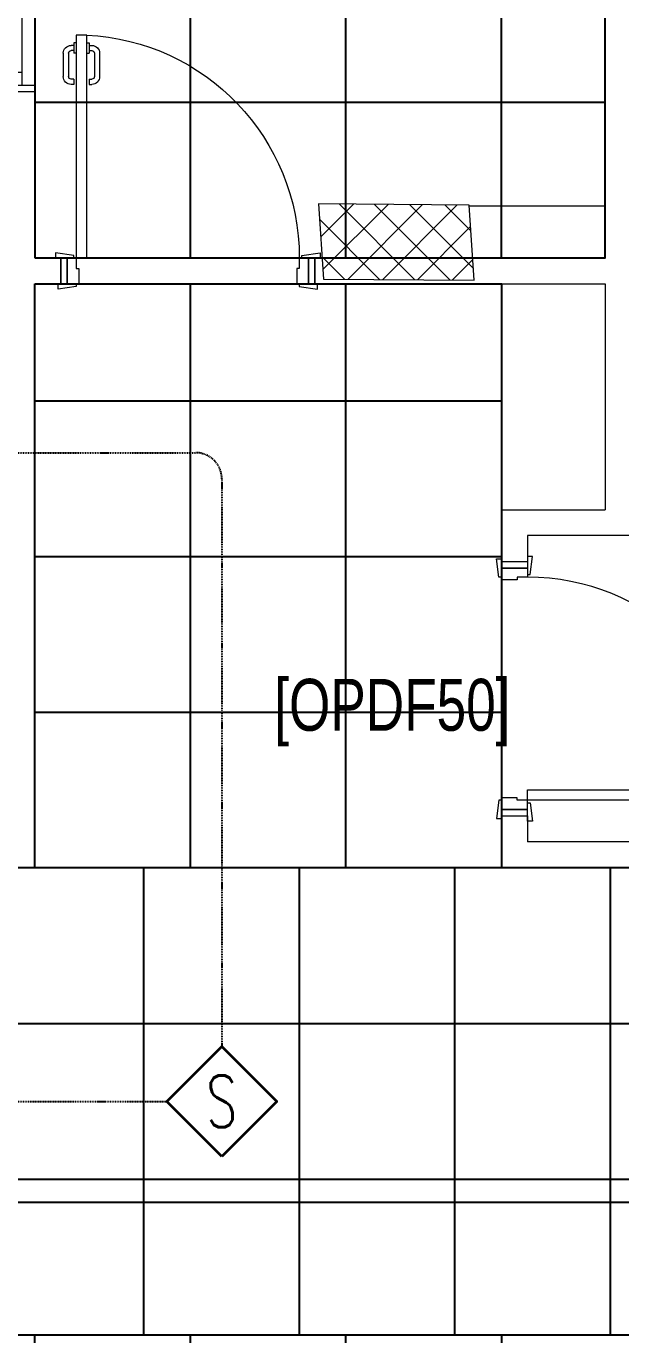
# Model space of a CAD drawing. Extents: x -12260 to 57327, y -29287 to 19916.
# Drawn here: x 33043 to 35336, y -2710 to 2333 of the extents above; entities that cross this region are included whole.
import ezdxf
from ezdxf.enums import TextEntityAlignment as Align

# ---------------------------------------------------------------- set-up
doc = ezdxf.new("R2010")
doc.units = 0
doc.header["$LTSCALE"] = 0.25
doc.linetypes.add('DASHDOT', pattern=[25.4, 12.7, -6.35, 0, -6.35])
for name, color, linetype, lineweight in [('01-First Floor$0$72_EGR_BASE_TEXT', 252, 'Continuous', 5), ('01-First Floor$0$Aluminum', 251, 'Continuous', 5), ('01-First Floor$0$C-HYDR-CTCH', 251, 'Continuous', 5), ('01-First Floor$0$Hatch', 252, 'Continuous', 5), ('01-First Floor$0$Walls', 251, 'Continuous', 5), ('01-First Floor$0$Wooden Joinery', 251, 'Continuous', 5), ('E-LITE-CLNG-CNDT', 6, 'DASHDOT', 35), ('F-ALRM-CLNG @ 100', 33, 'Continuous', 35), ('F-ALRM-CLNG-CNDT', 51, 'DASHDOT', 25), ('F-ALRM-CNDT-SPLY', 43, 'POWER SUPPLY', 25)]:
    doc.layers.add(name, color=color, linetype=linetype, lineweight=lineweight)
doc.layers.add('01-First Floor$0$FALSE CEILING', color=251, linetype='Continuous')
doc.styles.add('01-First Floor$0$X3G_ENTITY_9F38', font='swisscl.ttf', dxfattribs={"height": 0.2})
doc.styles.add('DC_SIMPLEX', font='SIMPLEX.shx', dxfattribs={"width": 0.7})
doc.styles.get("Standard").update_dxf_attribs({"font": 'romans.shx'})
doc.linetypes.add('POWER SUPPLY', pattern='A,50.8,-4,["PS",Standard,S=4.5,R=0,X=0,Y=-2.25],-11', length=65.8)

# ---------------------------------------------------------------- blocks, each defined once
blk = doc.blocks.new('01-First Floor$0$A$C72370EFE')
at = {"layer": '01-First Floor$0$Wooden Joinery'}
for p, q in [((-0.01, -0.04), (-0.02, -0.04)), ((-0.01, -0.03), (-0.01, -0.07)), ((0, -0.03), (-0.01, -0.03)), ((0.04, -0.03), (0.05, -0.03)), ((0.05, -0.03), (0.05, -0.07)), ((0.05, -0.04), (0.06, -0.04)), ((-0.05, -0.07), (-0.05, -0.16)), ((-0.03, -0.07), (-0.03, -0.16)), ((-0.01, -0.06), (-0.02, -0.06)), ((0, -0.07), (-0.01, -0.07)), ((0.04, -0.07), (0.05, -0.07)), ((0.05, -0.06), (0.06, -0.06)), ((0.07, -0.07), (0.07, -0.16)), ((0.09, -0.07), (0.09, -0.16)), ((-0.01, -0.17), (-0.02, -0.17)), ((-0.01, -0.19), (-0.02, -0.19)), ((-0.01, -0.17), (-0.01, -0.19)), ((0.05, -0.17), (0.06, -0.17)), ((0.05, -0.17), (0.05, -0.19)), ((0.05, -0.19), (0.06, -0.19))]:
    blk.add_line(p, q, dxfattribs=at)
for centre, radius, start, end in [((-0.02, -0.07), 0.03, 90, 180), ((0.06, -0.07), 0.03, 0, 90), ((-0.02, -0.07), 0.01, 90, 180), ((0.06, -0.07), 0.01, 0, 90), ((-0.02, -0.16), 0.03, 180, 270), ((-0.02, -0.16), 0.01, 180, 270), ((0.06, -0.16), 0.01, 270, 0), ((0.06, -0.16), 0.03, 270, 0)]:
    blk.add_arc(centre, radius, start, end, dxfattribs=at)
blk = doc.blocks.new('01-First Floor$0$A$C5DAD61B4')
at = {"layer": '01-First Floor$0$Wooden Joinery'}
for points in [[(80, 959.1), (80, 969.1), (10, 979.1), (10, 959.1)], [(940, 959.1), (940, 969.1), (1010, 979.1), (1010, 959.1)], [(70, 859.1), (70, 849.1), (0, 839.1), (0, 859.1)], [(120, 859.1), (120, 0), (80, 0), (80, 859.1)], [(950, 859.1), (950, 849.1), (1020, 839.1), (1020, 859.1)]]:
    blk.add_lwpolyline(points, close=True, dxfattribs=at)
for points in [[(45, 859.1), (45, 959.1), (20, 959.1), (20, 859.1), (45, 859.1)], [(45, 859.1), (80, 859.1), (80, 899.1), (90, 899.1), (90, 959.1), (45, 959.1), (45, 859.1)], [(975, 859.1), (940, 859.1), (940, 899.1), (930, 899.1), (930, 959.1), (975, 959.1), (975, 859.1)], [(975, 859.1), (975, 959.1), (1000, 959.1), (1000, 859.1), (975, 859.1)]]:
    blk.add_lwpolyline(points, dxfattribs=at)
blk.add_arc((80, 859.1), 860, 272.666, 0, dxfattribs=at)
at = {"layer": '01-First Floor$0$Wooden Joinery', "xscale": 999.9999999998854, "yscale": 999.9999999998854, "zscale": 999.9999999998854, "rotation": 180}
blk.add_blockref('01-First Floor$0$A$C72370EFE', (120, 0), dxfattribs=at)
blk = doc.blocks.new('01-First Floor$0$A$C37be4daf')
at = {"layer": '01-First Floor$0$Aluminum'}
for p, q in [((1416, 598.2), (216, 598.2)), ((241, 498.2), (241, 598.2)), ((291, 548.2), (291, 598.2)), ((291, 573.2), (1341, 573.2)), ((1341, 548.2), (1341, 598.2)), ((1391, 498.2), (1391, 598.2)), ((1391, 548.2), (241, 548.2)), ((1416, 498.2), (216, 498.2))]:
    blk.add_line(p, q, dxfattribs=at)
at = {"layer": '01-First Floor$0$Walls'}
for p, q in [((216, 498.2), (216, 598.2)), ((1416, 498.2), (1416, 598.2))]:
    blk.add_line(p, q, dxfattribs=at)
blk = doc.blocks.new('01-First Floor')
at = {"layer": '01-First Floor$0$Hatch'}
h = blk.add_hatch(dxfattribs=at)
h.set_pattern_fill('ANSI37', color=256, scale=30)
h.set_pattern_definition([(45, (-1823.345, -13062.25), (-67.35192, 67.35192), []), (135, (-1823.345, -13062.25), (-67.35192, -67.35192), [])])
h.paths.add_polyline_path([(49129.3, 8855.6), (48525.4, 8847.5), (48529.3, 8559.1), (49133.2, 8567.2)])
h.paths.add_polyline_path([(41968.6, 8847.9), (41385, 8842.5), (41365.1, 8551.1), (41948.6, 8556.5)])
h.paths.add_polyline_path([(27591.6, 8840.5), (26992.5, 8836.4), (26986.8, 8543.4), (27585.9, 8547.5)])
h.paths.add_polyline_path([(34776.8, 8842.7), (34175.6, 8835.2), (34167.4, 8549.5), (34768.6, 8557)])
h.paths.add_polyline_path([(20372.4, 8849.8), (19765.9, 8827.9), (19780.4, 8535.4), (20386.9, 8557.2)])
h.paths.add_polyline_path([(13635.8, 8839.4), (12413.8, 8863.3), (12407.4, 8567.2), (13629.3, 8543.3)])
h.paths.add_polyline_path([(13649.8, 1639.3), (12434.8, 1623.6), (12421.4, 1331.2), (13636.4, 1346.9)])
h.paths.add_polyline_path([(13623.8, -5553.9), (12420.7, -5569.8), (12415, -5862.9), (13618.1, -5846.9)])
h.paths.add_polyline_path([(13642.3, -12752.6), (12445.6, -12764), (12448.4, -13058.5), (13645.1, -13047)])
h.paths.add_polyline_path([(6007.3, -12750.5), (5403.7, -12754.2), (5414.4, -13039.6), (6017.9, -13035.9)])
h.paths.add_polyline_path([(5991.8, -5552.5), (5395, -5550.9), (5394.9, -5852.1), (5991.7, -5853.6)])
h.paths.add_polyline_path([(6001.7, 1637.1), (5382.4, 1638.3), (5371.8, 1335.4), (5991.1, 1334.1)])
h.paths.add_polyline_path([(5978.4, 8816.5), (5377.7, 8830.9), (5374.1, 8541.3), (5974.8, 8526.8)])
h.paths.add_polyline_path([(-1220.7, 8814.6), (-1823.3, 8837.3), (-1821.5, 8549), (-1218.8, 8526.3)])
h.paths.add_polyline_path([(-1213, -5563.7), (-1815, -5570.7), (-1811.6, -5862.3), (-1209.6, -5855.3)])
h.paths.add_polyline_path([(-1195.5, -12758.3), (-1793.9, -12759.3), (-1789, -13060), (-1190.6, -13059)])
h.paths.add_polyline_path([(20391.2, -12745), (19785.5, -12758), (19791.3, -13059.2), (20396.9, -13046.2)])
h.paths.add_polyline_path([(20384.7, -5552.6), (19790.3, -5570.1), (19792.4, -5866.7), (20386.8, -5849.1)])
h.paths.add_polyline_path([(20376, 1655.5), (19777, 1647.8), (19781.1, 1347.6), (20380, 1355.3)])
h.paths.add_polyline_path([(27576.3, 1640.2), (26974.4, 1644.9), (26978.6, 1352.8), (27580.6, 1348.1)])
h.paths.add_polyline_path([(27580.1, -5542.5), (26976.2, -5560), (26989.7, -5860.1), (27589.8, -5839.1)])
h.paths.add_polyline_path([(27596.2, -12758.5), (26992.3, -12751.9), (26990, -13037.6), (27593.8, -13044.2)])
h.paths.add_polyline_path([(34794.7, -12748), (34197.4, -12762.6), (34206.4, -13062.3), (34803.7, -13047.7)])
h.paths.add_polyline_path([(34787.4, -5559.7), (34186.1, -5557.7), (34187.2, -5855), (34788.5, -5856.9)])
h.paths.add_polyline_path([(34750.9, 1644.2), (34170.1, 1648.9), (34189.8, 1359), (34770.6, 1354.3)])
h.paths.add_polyline_path([(41954.3, 1643.4), (41356.7, 1657.2), (41358.7, 1365.3), (41956.3, 1351.5)])
h.paths.add_polyline_path([(41955.3, -5555.1), (41386.9, -5562.7), (41388.7, -5856.9), (41957.1, -5849.3)])
h.paths.add_polyline_path([(41992.3, -12752.3), (41387.1, -12754.9), (41388.4, -13059.5), (41993.7, -13056.8)])
h.paths.add_polyline_path([(49166.6, -12752.8), (48578.6, -12736.7), (48565.4, -13043.9), (49153.3, -13060)])
h.paths.add_polyline_path([(49150.8, -5553.4), (48547.6, -5552.3), (48545.6, -5848.8), (49148.8, -5849.9)])
at = {"layer": '01-First Floor$0$C-HYDR-CTCH', "elevation": 0, "flags": 128}
blk.add_lwpolyline([(34170.1, 1648.9), (34189.8, 1359), (34770.6, 1354.3), (34750.9, 1644.2), (34170.1, 1648.9)], dxfattribs=at)
at = {"layer": '01-First Floor$0$FALSE CEILING', "linetype": 'Continuous'}
for p, q in [((33676, 1440), (33676, 8610)), ((34276, 1440), (34276, 8610)), ((34876, 1440), (34876, 8610)), ((33076, 2040), (35276, 2040)), ((33676, -910), (33676, 1340)), ((34276, -910), (34276, 1340)), ((33076, 890), (34876, 890)), ((33076, 290), (34876, 290)), ((33076, -310), (34876, -310)), ((33496.4, -2710), (33496.4, -910)), ((34096.4, -2710), (34096.4, -910)), ((34696.4, -2710), (34696.4, -910)), ((35296.4, -2710), (35296.4, -910)), ((8296.4, -1510), (48976, -1510)), ((8296.4, -2110), (48976, -2110)), ((33676, -12830), (33676, -2710)), ((34274.3, -12760.7, 0), (34276, -2710))]:
    blk.add_line(p, q, dxfattribs=at)
at = {"layer": '01-First Floor$0$FALSE CEILING'}
for points in [[(33076, 1440), (35276, 1440), (35276, 8610), (33076, 8610)], [(33076, 1340), (34876, 1340), (34876, -910), (33076, -910)]]:
    blk.add_lwpolyline(points, close=True, dxfattribs=at)
for points in [[(48976, -910), (8296.4, -910), (8296.4, -2710), (48976, -2710), (48976, -910)], [(34199.4, -12830), (33076, -12830), (33076, -2710), (34876, -2710), (34876, -12830), (34797.1, -12830)]]:
    blk.add_lwpolyline(points, dxfattribs=at)
at = {"layer": '01-First Floor$0$Walls'}
for p, q in [((33076, 3920), (33076, 1440)), ((35276, 3920), (35276, 1440)), ((33176, 1440), (33076, 1440)), ((33176, 1440), (33176, 1340)), ((34156, 1440), (34156, 1340)), ((34184.3, 1440), (34156, 1440)), ((34764.8, 1440), (35276, 1440)), ((33076, 1340), (33076, -910)), ((33176, 1340), (33076, 1340)), ((34156, 1340), (35276, 1340)), ((35276, 1340), (35276, 470)), ((34876, 470), (34876, 270)), ((34876, 470), (35276, 470)), ((34976, 370), (34976, 270)), ((35376, 370), (34976, 370)), ((34876, 270), (34976, 270)), ((34876, -710), (34976, -710)), ((34876, -710), (34876, -910)), ((34976, -710), (34976, -810)), ((39376, -810), (34976, -810)), ((33076, -910), (25776, -910)), ((34876, -910), (42876, -910)), ((25776, -2710), (33076, -2710)), ((33076, -2710), (33076, -4521.8))]:
    blk.add_line(p, q, dxfattribs=at)
at = {"layer": '01-First Floor$0$Wooden Joinery'}
for p, q in [((35276, 1640), (34751.2, 1640)), ((34876, 1340), (34876, 470))]:
    blk.add_line(p, q, dxfattribs=at)
at = {"rotation": 90}
blk.add_blockref('01-First Floor$0$A$C37be4daf', (33574.2, 1864), dxfattribs=at)
at = {"layer": '01-First Floor$0$Wooden Joinery', "xscale": -1, "rotation": 180}
blk.add_blockref('01-First Floor$0$A$C5DAD61B4', (33156, 2299.1), dxfattribs=at)
at = {"layer": '01-First Floor$0$Wooden Joinery', "rotation": 90.00000000000001}
blk.add_blockref('01-First Floor$0$A$C5DAD61B4', (35835.1, -730), dxfattribs=at)
at = {"layer": '01-First Floor$0$72_EGR_BASE_TEXT', "insert": (34455, -182, 0), "char_height": 200, "attachment_point": 2, "style": '01-First Floor$0$X3G_ENTITY_9F38'}
blk.add_mtext('[OPDF50]', dxfattribs=at)
blk = doc.blocks.new('A$C5CF53093')
blk.add_lwpolyline([(0, -212.1), (-212.1, 0), (0, 212.1), (212.1, 0)], close=True)
blk = doc.blocks.new('*U49')
at = {"xscale": 0.01, "yscale": 0.01, "zscale": 0.01}
blk.add_blockref('A$C5CF53093', (0.007, -0.007), dxfattribs=at)
at = {"color": 6, "style": 'DC_SIMPLEX', "width": 0.7, "flags": 8}
blk.add_attdef('TYPE', text='', height=2, rotation=360, dxfattribs=at).set_placement((0, 0), align=Align.MIDDLE_CENTER)

msp = doc.modelspace()

# ---------------------------------------------------------------- linework, layer by layer
at = {"layer": 'F-ALRM-CLNG-CNDT'}
for points in [[(30528.4, 689.3), (33697.1, 689.3, -0.414214), (33797.1, 589.3), (33797.1, -1598.6)], [(30976.7, -4498.6), (30976.7, -1910.7, -0.414214), (31076.7, -1810.7), (33585, -1810.7)]]:
    msp.add_lwpolyline(points, format="xyb", dxfattribs=at)
at = {"layer": 'F-ALRM-CNDT-SPLY'}
msp.add_lwpolyline([(44802.1, -2200.2), (20463.5, -2200.2), (20296.4, -2260)], dxfattribs=at)

# ---------------------------------------------------------------- block references
at = {"layer": 'E-LITE-CLNG-CNDT'}
msp.add_blockref('01-First Floor', (0, 0), dxfattribs=at)
at = {"layer": 'F-ALRM-CLNG @ 100', "xscale": 100, "yscale": 100, "zscale": 100}
msp.add_blockref('*U49', (33796.4, -1810), dxfattribs=at).add_auto_attribs({'TYPE': 'S'})

doc.saveas('drawing.dxf')
